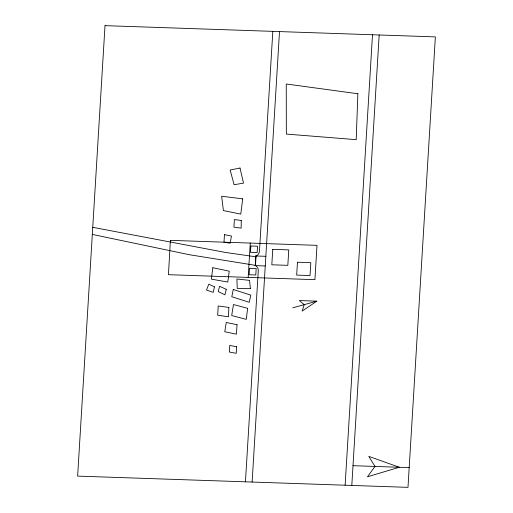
<?xml version="1.0" encoding="UTF-8"?>
<svg xmlns="http://www.w3.org/2000/svg" width="513" height="513" viewBox="0 0 513 513"><rect width="100%" height="100%" fill="white"/><g stroke="black" fill="none" stroke-linecap="round" stroke-linejoin="round"><path stroke-width="0.77" d="M248.177 277.398L250.261 243.079M255.468 265.631L256.058 255.981M245.445 481.822L258.289 270.55A5.592 5.348 -15.9 0 0 253.755 265.067L189.329 254.711L92.321 234.422M272.826 31.357L259.463 251.28A5.592 5.348 -15.9 0 1 252.954 256.397L225.367 252.434L92.757 227.323M252.12 482.047L279.502 31.588M345.127 485.208L372.502 34.749M351.803 485.439L379.178 34.98M316.854 301.15L302.151 311.102L304.235 304.645L299.291 300.554L316.854 301.15L292.801 307.806M265.843 256.314L255.801 255.974L255.218 265.625L265.253 265.965M353.002 465.689L409.188 467.6M241.277 220.468L241.142 228.138L233.922 227.182L234.39 219.564L241.277 220.468M228.836 307.422L228.522 316.79L217.679 315.206L218.237 305.985L228.836 307.422M357.875 93.757L356.195 139.658L286.344 134.079L286.248 83.991L357.875 93.757M170.406 240.36L168.444 274.686L314.911 279.668L317.002 245.349L170.406 240.36M236.602 346.737L236.224 353.316L229.349 352.021L229.753 345.441L236.602 346.737M105.011 25.65L77.636 476.109L407.989 487.35L435.364 36.891L105.011 25.65M224.463 234.646L224.001 242.283L230.138 243.2L231.459 236.044L224.463 234.646M249.51 268.312L249.119 274.75L255.788 274.974L256.179 268.543L249.51 268.312M250.863 245.996L250.472 252.434L257.148 252.659L257.539 246.227L250.863 245.996M272.749 249.35L271.813 264.791L287.831 265.336L288.768 249.889L272.749 249.35M297.457 262.226L296.674 275.096L310.025 275.552L310.807 262.682L297.457 262.226M237.038 324.716L236.429 334.162L224.777 331.764L226.259 322.465L237.038 324.716M242.726 198.852L240.77 214.113L223.399 210.574L221.642 196.242L242.726 198.852M247.644 308.332L246.24 319.355L231.69 315.546L233.486 304.542L247.644 308.332M212.837 267.722L211.362 279.136L227.778 282.047L229.253 271.178L212.837 267.722M233.274 289.492L231.786 296.738L249.241 302.285L250.786 295.11L233.274 289.492M214.472 286.831L213.216 292.339L206.502 290.05L208.797 284.138L214.472 286.831M226.227 289.326L224.918 294.834L218.275 291.57L219.577 286.273L226.227 289.326M375.016 466.439L367.449 476.808L399.313 467.266L368.789 456.371L375.016 466.439M240.013 168.033L230.113 170.021L234.133 184.725L243.515 183.135L240.013 168.033M250.37 288.46L237.243 288.377L236.891 278.995L249.568 280.367L250.37 288.46"/></g></svg>
